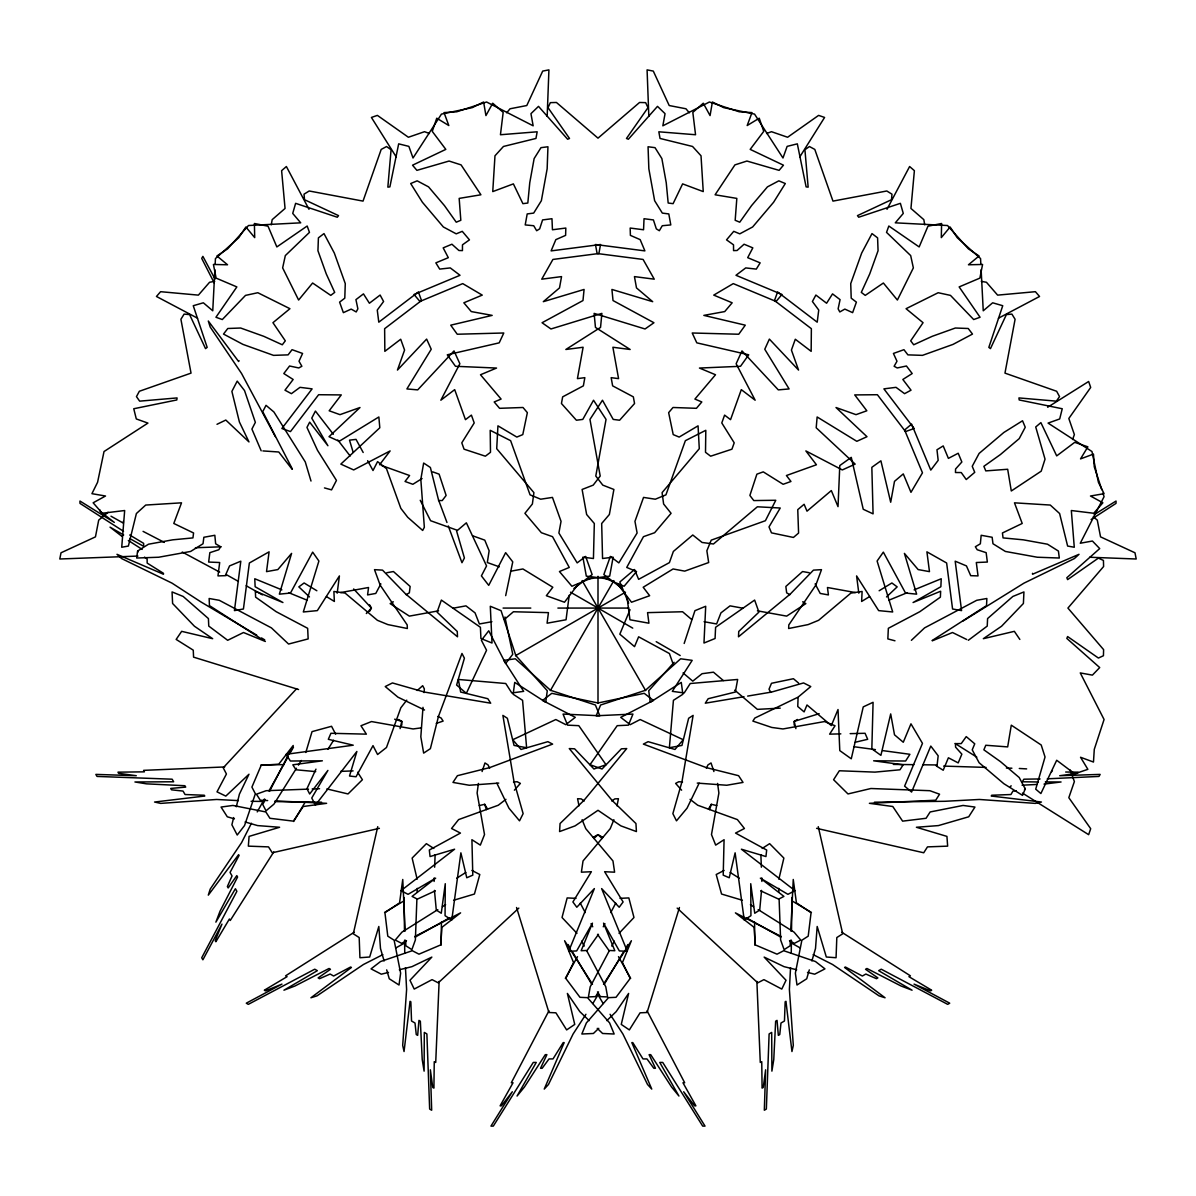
<?xml version="1.0" encoding="UTF-8"?>
<svg xmlns="http://www.w3.org/2000/svg" width="1196" height="1196" viewBox="0 0 1196 1196"><rect width="100%" height="100%" fill="white"/><g stroke="black" fill="none" stroke-linecap="round" stroke-linejoin="round"><path stroke-width="1.5" d="M1032.522 573.318L1032.522 574.244L1079.016 554.316L1074.382 558.562L1023.985 583.14L963.169 620.903M441.145 945.094L441.429 922.071M791.244 953.137L791.408 940.161M791.528 930.892L791.961 897.508M794.189 725.09L794.234 721.382L797.418 719.484M439.126 981.393L435.718 1062.497L434.253 1061.644L433.909 1088.121L432.758 1087.463L430.366 1069.807L431.681 1110.247L429.648 1109.051L426.882 1033.927L424.311 1032.417L424.102 1071.138L422.233 1059.581L420.349 1021.19L418.959 1020.367L417.658 1035.377L416.253 1034.555L415.012 1023.029L411.544 1021.01L410.841 1001.77L410.049 1001.306L404.054 1051.538L402.693 1045.379L406.61 989.451L405.459 967.684M798.091 697.492L797.762 706.507L804.116 711.889L807.001 704.982L831.325 725.598L838.022 709.527L839.786 750.61L851.268 758.802L863.243 706.896L873.08 702.306L871.839 748.831L880.899 755.349L890.691 713.922L894.503 734.807L903.279 742.253L910.963 723.834L922.475 743.359L904.61 786.146L911.591 792.051L930.787 746.065L938.172 755.797L936.976 766.382L943.21 770.224L948.398 757.786L958.205 762.899L961.853 754.153L955.574 747.156L955.469 743.628L961.255 743.598L966.233 736.616L974.74 743.822L972.228 749.847L979.105 762.719L1003.848 783.694L1022.535 795.385L1025.241 788.897L1019.216 777.52L1000.439 761.613L983.874 749.832L985.788 745.258L1007.675 746.902L1011.293 725.165L1041.208 745.003L1045.035 757.008L1035.721 789.166L1040.879 793.546L1056.696 760.267L1074.711 773.812L1087.867 769.327L1080.541 757.262L1093.473 762.046L1094.28 749.354L1104.072 719.499L1080.272 672.929L1092.411 675.127L1099.707 667.562L1066.832 638.44L1067.609 636.556L1098.406 658.054L1103.43 655.722L1103.609 649.637L1067.923 608.076L1103.609 566.515L1103.43 560.446L1098.406 558.098L1067.609 579.611L1066.832 577.728L1099.707 548.59L1092.411 541.026L1080.272 543.238L1104.072 496.669L1102.921 493.156M416.881 899.422L415.371 939.966L411.873 949.639L405.863 945.782L405.594 940.265M417.15 892.052L417.299 888.359M547.17 116.371L548.919 69.876L542.7 71.087L526.793 105.532L510.049 108.776L506.685 112.798M434.103 881.452L434.238 877.894M434.641 867.205L435.12 854.751M790.407 940.265L790.137 945.782L784.128 949.639L780.629 939.966L779.119 899.422M790.825 931.056L793.247 879.464L796.431 902.86L811.067 912.683L808.212 936.154L801.873 940.22L795.37 973.155L796.985 985.026L806.717 978.777L809.303 969.881M214.861 269.743L212.753 310.781L203.35 302.797L193.259 305.713L207.162 347.378L205.533 348.619L189.611 314.593L184.109 314.1L180.91 319.272L191.031 373.122L139.349 391.271L136.464 396.624L139.648 401.153L177.068 397.924L176.799 399.957L133.758 408.748L136.299 418.944L147.915 423.1L104.022 451.535L97.579 482.287L91.928 493.679L105.517 496.011L93.139 502.798L102.288 513.263L124.668 510.528L121.723 547.245L128.376 546.049L136.389 513.533L145.718 505.056L181.523 502.828L173.794 523.459L193.573 532.982L192.945 537.901L172.702 539.83L148.498 544.21L137.585 551.057L136.688 558.024L158.709 557.231L190.627 551.446L203.021 543.746L203.858 537.273L214.832 535.285L215.654 543.806L220.647 546.736L218.793 549.741L209.853 552.657L208.642 562.06L219.69 562.524L217.971 575.904L225.282 575.68L229.557 565.917L240.815 561.178L234.431 610.618L243.431 608.988L249.366 563.002L269.085 551.849L266.529 571.628L277.846 569.58L291.6 553.389L279.356 594.158L290.479 593.052L312.664 552.133L318.898 561.029L303.306 611.978L317.344 610.618L339.41 575.919L337.182 593.186M215.16 264.152L215.444 258.56L238.841 237.6L245.883 227.001L254.703 237.615L254.389 223.503L268.024 226.194L276.844 246.929L307.178 226.029L309.465 232.383L285.321 255.585L282.645 267.904L298.611 300.032L312.619 283.018L330.754 295.382L334.701 292.377L326.254 273.884L317.942 250.741L318.405 237.855L323.996 233.594L334.327 253.074L345.27 283.601L344.792 298.178L339.604 302.139L343.372 312.649L351.176 309.091L356.199 311.947L357.873 308.837L355.93 299.643L363.464 293.887L369.4 303.231L380.119 295.053L383.587 301.497L377.263 310.063L378.788 322.187L418.406 291.959L421.5 300.555L384.634 328.691L384.843 351.34L400.705 339.245L404.577 350.069L397.446 370.072L426.628 339.096L431.233 349.262L406.894 388.939L417.703 389.881L454.017 350.906L459.862 363.748L440.846 400.212L454.689 389.642L465.453 419.661L471.403 415.117L474.214 422.95L461.791 442.819L464.063 449.188L485.367 456.199L490.495 452.297L490.196 430.306L510.632 440.681L530.067 494.845L540.682 499.21L552.462 497.416L561.044 521.351L558.891 532.997L577.175 562.882L585.636 556.424L592.14 574.573L573.886 588.507M790.541 967.684L789.39 989.451L793.307 1045.379L791.946 1051.538L785.951 1001.306L785.159 1001.77L784.456 1021.01L780.988 1023.029L779.747 1034.555L778.342 1035.377L777.041 1020.367L775.651 1021.19L773.767 1059.581L771.898 1071.138L771.689 1032.417L769.118 1033.927L766.352 1109.051L764.319 1110.247L765.634 1069.807L763.242 1087.463L762.091 1088.121L761.747 1061.644L760.282 1062.497L756.874 981.393M422.995 707.344L420.828 736.826L423.653 753.106L430.381 748.666L438.469 716.404L461.97 653.465L464.407 658.189L456.618 685.039L466.365 693.321L486.563 650.25L481.405 640.279L488.73 630.8L505.639 663.496L512.755 654.302L504.936 616.972M424.072 692.589L424.341 688.911L422.681 685.697L417.255 690.496M761.538 890.377L759.714 910.051L754.736 913.251L750.729 883.709L750.939 915.688L744.226 919.993L735.121 852.838L729.231 877.759L723.206 875.143L724.073 839.712L715.671 845.109L711.485 834.569L718.886 793.008L717.585 783.44M569.221 595.234L566.052 619.767L547.08 623.206L548.441 612.636L513.428 611.754L504.428 619.438M478.415 783.44L477.114 793.008L484.515 834.569L480.329 845.109L471.927 839.712L472.794 875.143L466.769 877.759L460.879 852.838L451.774 919.993L445.062 915.688L445.271 883.709L441.264 913.251L436.286 910.051L434.462 890.377M271.268 224.803L272.18 219.645L285.052 208.463L281.613 170.669L286.382 166.528L309.002 209.3M617.001 805.82L618.437 798.719L614.834 798.883L611.769 800.961M505.684 595.638L512.755 561.866L505.639 552.657L488.73 585.352L481.405 575.889L486.563 565.917L466.365 522.831L456.618 531.114L464.407 557.979L461.97 562.703L448.261 525.971M377.742 826.675L353.298 933.792L359.189 937.559L359.936 957.727L369.684 957.009L378.818 926.481L380.492 948.518L384.11 960.971M400.107 728.633L401.766 721.382L398.582 719.484M778.85 879.224L783.873 858.07L769.626 843.673L762.181 848.457M233.669 817.556L231.889 824.762L237.212 835.032L244.537 825.554L255.361 793.785L251.908 787.103L261.176 765.35L278.773 764.154L293.214 745.482L269.519 791.363M236.315 806.747L239.409 794.144L248.977 774.231L225.805 796.102L216.999 791.857L226.433 774.006L223.233 767.802L296.683 688.627M811.89 960.971L815.508 948.518L817.182 926.481L826.316 957.009L836.064 957.727L836.811 937.559L842.702 933.792L818.258 826.675M305.802 752.478L312.036 731.638L331.561 726.286L335.627 734.165M679.448 907.51L647.066 1012.504L640.084 1012.818L629.35 1029.92L621.262 1024.419L628.618 993.428L616.149 1011.667L606.791 1020.637M709.647 809.647L711.291 804.31L716.748 805.551M684.172 643.463L694.936 610.678L705.7 606.267L703.981 643.029L715.073 638.5L715.597 627.287L754.631 600.078L758.922 612.113L738.739 631.473L738.5 636.795L790.317 594.023L813.459 570.133L821.503 569.655L815.807 585.173L788.807 624.91L788.642 628.513L808.167 624.581L818.602 620.305L850.879 593.111L862.107 591.467L861.643 601.439L869.597 596.58M482.093 771.54L484.978 762.958L488.028 764.902L489.627 768.236M1072.588 439.515L1074.382 434.596L1068.82 418.48L1090.692 387.459L1088.644 381.494L1047.666 407.238M613.892 819.738L610.229 828.678L583.035 860.956L581.391 872.183L591.362 871.72L572.899 901.963L576.801 907.241L594.367 888.598L568.683 951.313L576.651 950.94L592.454 923.148L581.151 950.73L587.072 950.461L598.478 934.33M630.038 609.706L619.827 634.179L634.538 646.632L638.634 636.81L669.416 653.539L673.363 664.707M315.968 769.148L306.953 788.732L309.674 793.995L327.913 770.418L311.752 798.001L315.415 805.087L356.871 751.477L349.516 776.025L356.034 776.757L373.003 745.646L377.577 754.512L386.487 747.485L400.839 707.793L406.76 700.153M699.137 783.201L687.057 808.167L676.473 820.845L672.87 813.639L681.989 781.661L693.112 715.402L688.642 718.273L681.959 745.422L669.386 747.724L673.423 700.318L682.871 694.263L681.272 682.393L650.28 702.261L648.725 690.735L674.14 662.3M706.373 768.236L707.972 764.902L711.022 762.958L713.907 771.54M251.444 823.237L241.562 842.672L210.197 889.136L208.298 895.146L238.617 854.647L239.08 855.454L230.051 872.452L232.054 875.935L227.36 886.55L228.167 887.955L236.808 875.622L237.6 877.012L220.034 911.217L215.878 922.146L235.403 888.718L236.883 891.319L201.72 957.772L202.886 959.805L221.963 924.119L215.205 940.609L215.863 941.76L229.408 918.991L230.245 920.486L273.764 851.941M265.288 799.556L262.746 804.474L266.02 810.813L273.899 804.19L296.459 768.266M886.998 209.3L909.618 166.528L914.387 170.669L910.948 208.463L923.82 219.645L924.732 224.803M603.262 926.78L604.922 923.626M610.737 912.593L615.731 903.144M609.183 950.94L590.211 986.805L588.417 996.941L595.548 996.612L598.538 991.962M611.769 946.051L614.355 941.162M380.866 583.887L375.783 593.44L367.591 594.92L368.547 587.505L340.666 592.558M548.934 1010.814L511.32 1082.754L513.039 1082.754L500.092 1105.852L501.408 1105.852L512.322 1091.754L490.958 1126.124L493.305 1126.109L533.267 1062.437L536.257 1062.422L517.061 1096.044L524.461 1086.97L545.286 1054.663L546.901 1054.648L540.532 1068.297L542.147 1068.297L549.009 1058.938L553.015 1058.923L563.226 1042.598L564.168 1042.598L544.24 1089.093L548.486 1084.458L573.063 1034.062L585.935 1014.268M257.215 811.905L264.466 798.958M268.995 790.87L288.027 756.904M290.748 752.045L293.469 747.201M369.594 611.32L371.403 608.076L369.594 604.847M565.334 978.373L577.504 956.665M239.08 360.699L238.617 361.506L208.298 321.006L210.197 327.016L241.562 373.496L275.334 436.6M550.369 690.57L613.877 580.583M936.244 765.859L936.767 764.962L922.744 764.782M1010.291 787.118L1011.098 785.727M1024.479 789.823L1025.301 788.433M1051.568 771.839L1052.42 770.359M293.648 821.503L305.414 801.724M592.827 1003.534L598.508 993.966M604.189 984.398L623.146 952.524M626.001 947.755L627.885 944.556M708.451 809.094L711.291 804.31M298.417 765.141L301.362 760.462M799.84 156.84L824.582 117.447L818.617 115.384L787.611 137.256L771.48 131.695L766.561 133.489M327.913 749.309L333.594 740.264M603.517 984.203L631.398 940.729L622.443 962.586L630.217 978.403L616.015 997.315L608.495 997.658L586.384 1022.924L581.839 1034.017L593.41 1033.479L598.762 1028.336M379.566 464.766L390.135 450.922L353.672 469.938L340.83 464.108L379.805 427.779L378.863 416.97L339.186 441.309L329.005 436.704L359.996 407.522L339.993 414.653L329.169 410.781L341.264 394.919L318.614 394.725L290.479 431.577L281.867 428.497L312.111 388.864L299.987 387.34L291.42 393.663L284.977 390.195L293.155 379.476L283.811 373.541L289.567 366.006L298.761 367.949L301.87 366.275L299.015 361.252L302.573 353.448L292.063 349.681L288.101 354.868L273.525 355.362L242.982 344.403L223.517 334.073L227.778 328.496L240.65 328.018L263.808 336.33L282.301 344.777L285.306 340.83L272.942 322.696L289.94 308.703L257.828 292.721L245.509 295.397L222.306 319.541L215.938 317.254L236.853 286.92L216.117 278.115L213.426 264.466L227.539 264.779L216.924 255.974L227.524 248.918L248.469 225.521L300.704 222.83L292.721 213.426L295.621 203.335L337.302 217.238L338.528 215.624L304.517 199.702L304.023 194.186L309.196 190.986L363.031 201.107L381.195 149.425L386.547 146.54L391.077 149.724L387.848 187.144L389.881 186.875L398.672 143.849L408.868 146.375L413.024 157.992L441.459 114.098L472.196 107.655L483.603 102.004L485.935 115.593L492.722 103.215L503.172 112.379L500.451 134.744L537.168 131.799L535.957 138.452L503.456 146.465L494.98 155.794L492.752 191.599L513.383 183.885L522.906 203.664L527.825 203.021L529.753 182.794L534.134 158.575L540.981 147.661L547.947 146.764L547.155 168.786L541.369 200.704L533.67 213.097L527.197 213.935L525.208 224.923L533.73 225.73L536.66 230.723L539.665 228.87L542.58 219.929L551.969 218.719L552.447 229.767L565.828 228.047L565.603 235.373L555.841 239.634L551.102 250.891L600.542 244.507L598.912 253.507L552.911 259.442L541.758 279.161L561.552 276.605L559.504 287.922L543.313 301.676L584.082 289.447L582.975 300.555L542.057 322.741L550.952 328.975L601.887 313.382L600.542 327.42L565.843 349.486L583.11 347.259L577.429 378.624L584.844 377.667L583.364 385.86L562.658 396.863L561.447 403.515L576.397 420.23L582.796 419.407L593.53 400.226L606.043 419.422L595.787 476.038L602.784 485.128L613.892 489.463L609.362 514.504L601.678 523.504L602.56 558.517L613.129 557.157L609.691 576.128L588.656 578.849M578.43 583.962L564.482 602.231L546.348 595.713L552.806 587.251L522.921 568.967L511.275 571.12M514.385 790.182L520.38 783.395L517.165 781.736L513.488 782.005M366.335 613.533L371.403 608.076L353.672 588.97M619.05 933.328L633.97 917.511L628.842 897.927L619.991 898.346M911.382 640.323L924.568 627.885L976.728 600.302L986.864 598.493L986.536 605.625L932.207 640.488M886.52 596.924L897.164 586.877L891.887 582.975L879.15 590.749M518.825 908.123L438.274 982.843L432.07 979.644L414.22 989.077L409.974 980.272L431.846 957.099L411.932 966.667L399.329 969.762M593.904 838.471L598 834.673L602.859 837.394M108.059 512.262L98.7 520.125L95.456 536.869L61.011 552.791L59.8 558.995L137.914 556.065M505.923 799.332L498.284 805.237L458.591 819.604L451.565 828.499L460.43 833.074L429.319 850.042L430.052 856.56L454.6 849.205L400.989 890.676L408.075 894.324L435.658 878.163L412.082 896.402L417.344 899.123L435.299 890.856M968.326 640.294L987.238 626.091L987.582 618.571L1012.848 596.46L1023.94 591.93L1023.402 603.487L1001.575 626.226L983.336 638.694L1014.343 631.339L1019.844 639.426M1091.126 519.513L1116.032 503.381L1116.047 501.034L1094.176 514.624M456.767 878.163L465.812 872.482M437.811 909.618L401.901 932.177L395.263 940.056L401.602 943.33L406.52 940.789M442.49 906.673L445.615 904.714M422.053 478.55L412.874 484.29L405.04 481.48L409.585 475.53L381.24 465.364M354.136 932.312L285.59 975.831L287.085 976.669L264.316 990.213L265.467 990.871L281.957 984.114L246.271 1003.19L248.305 1004.356L314.757 969.194L317.359 970.674L283.93 990.198L294.874 986.042L329.064 968.476L330.47 969.283L318.121 977.909L319.526 978.717L330.141 974.037L333.624 976.026L350.622 967.011L351.43 967.459L310.93 997.778L316.94 995.879L363.42 964.514L382.84 954.632M384.574 912.428L404.353 900.663M515.506 655.707L625.493 592.199M393.335 601.812L390.135 603.606L409.346 616.119L438.573 610.827M406.132 594.651L409.331 592.872L410.153 586.474L393.439 571.539L386.786 572.735M395.786 947.965L405.489 942.523M415.206 937.081L449.173 918.05M593.141 837.394L598 834.673L602.096 838.471M998.421 318.211L1039.548 296.473L1035.407 291.689L997.614 295.128L986.431 282.271L981.273 281.344M414.713 936.558L460.595 912.862L441.922 927.319L440.726 944.9L418.974 954.169L412.291 950.715L380.522 961.539L371.044 968.865L381.315 974.187L388.521 972.408M724.088 870.449L716.21 874.515L721.562 894.04L742.402 900.274M216.999 424.296L225.805 420.05L248.977 441.922L239.409 422.009L231.889 391.406L237.212 381.12L244.537 390.599L255.361 422.367L251.908 429.065L261.176 450.802M591.482 578.087L571.897 586.249L559.444 571.539L569.266 567.442L552.537 536.675L541.369 532.713L524.924 513.308L532.384 503.994L533.909 492.632L496.714 448.709L497.94 425.836L516.836 437.078L522.787 434.596L527.361 412.65L522.996 407.492L499.569 408.314L494.187 401.961L501.094 399.075L480.493 374.752L496.549 368.054L455.482 366.29L447.274 354.808L499.195 342.848L503.785 332.996L457.246 334.237L450.728 325.177L492.169 315.385L471.269 311.573L463.839 302.797L482.242 295.113L462.732 283.616L419.931 301.467L414.025 294.485L460.026 275.289L450.279 267.919L439.694 269.1L435.852 262.866L448.306 257.678L443.178 247.871L451.924 244.223L458.92 250.502L462.448 250.607L462.478 244.821L469.46 239.858L462.254 231.336L456.229 233.848L443.357 226.971L422.382 202.229L410.691 183.541L417.18 180.835L428.557 186.875L444.464 205.637L456.244 222.202L460.819 220.288L459.174 198.401L480.912 194.784L461.073 164.884L449.068 161.041L416.911 170.355L412.545 165.198L445.809 149.38L432.264 131.381L436.749 118.21L448.814 125.535L444.03 112.603L456.737 111.796L486.578 102.004L533.147 125.804L530.949 113.665L538.514 106.369L567.637 139.244L569.52 138.467L548.022 107.67L550.354 102.647L556.439 102.467L598 138.153L639.561 102.467L645.646 102.647L647.978 107.67L626.48 138.467L628.363 139.244L657.486 106.369L665.051 113.665L662.853 125.804L709.422 102.004L739.263 111.796L751.97 112.603L747.186 125.535L759.251 118.21L763.736 131.381L750.191 149.38L783.455 165.198L779.089 170.355L746.932 161.041L734.927 164.884L715.088 194.784L736.826 198.401L735.181 220.288L739.756 222.202L751.537 205.637L767.443 186.875L778.82 180.835L785.309 183.541L773.618 202.229L752.643 226.971L739.771 233.848L733.746 231.336L726.54 239.858L733.522 244.821L733.552 250.607L737.08 250.502L744.076 244.223L752.822 247.871L747.694 257.678L760.148 262.866L756.306 269.1L745.721 267.919L735.974 275.289L781.975 294.485L776.069 301.467L733.268 283.616L713.758 295.113L732.161 302.797L724.731 311.573L703.831 315.385L745.272 325.177L738.754 334.237L692.215 332.996L696.805 342.848L748.726 354.808L740.518 366.29L699.451 368.054L715.507 374.752L694.906 399.075L701.813 401.961L696.431 408.314L673.004 407.492L668.639 412.65L673.213 434.596L679.164 437.078L698.06 425.836L699.286 448.709L662.091 492.632L663.616 503.994L671.076 513.308L654.631 532.713L643.463 536.675L626.734 567.442L636.556 571.539L624.103 586.249L604.518 578.087M888.688 600.287L907.33 592.648M914.118 589.867L941.237 578.759L940.863 586.728L913.071 602.53L940.654 591.228L940.385 597.148L919.844 611.679L888.344 628.304L887.851 638.918L894.967 640.787M932.342 640.787L952.509 632.52L966.742 639.516M436.256 723.401L443.118 721.098L441.175 718.063L437.841 716.449M819.14 713.683L794.234 721.382L795.893 728.633M453.598 900.274L474.438 894.04L479.79 874.515L471.912 870.449M855.215 742.253L867.683 739.307L865.067 733.283L850.147 733.641M379.401 828.335L272.284 852.778L268.517 846.888L248.349 846.14L249.067 836.393L279.595 827.273L257.559 825.584L245.105 821.966M479.252 805.551L484.709 804.31L487.549 809.094M453.179 608.181L465.962 605.864L475.051 612.875L479.387 623.968L491.9 621.711M214.727 281.344L209.569 282.271L198.386 295.128L160.593 291.689L156.452 296.473L197.579 318.211M743.972 696.7L705.311 703.188L708.182 698.718L735.346 692.036L737.648 679.463L690.242 683.514L684.187 692.962L672.302 691.348L692.185 660.356L680.644 658.802L645.466 690.286L600.601 705.012L596.191 715.776L632.953 714.072L628.423 725.15L617.196 725.673L590.002 764.707L602.037 768.998L621.397 748.816L626.719 748.576L583.947 800.393L560.057 823.536L559.579 831.579L575.082 825.883L598.015 810.305L620.918 825.883L636.422 831.579L635.943 823.536L612.053 800.393L569.281 748.576L574.603 748.816L593.964 768.998L605.998 764.707L578.804 725.673L567.577 725.15L563.047 714.072L599.809 715.776L595.399 705.012L550.534 690.286L515.356 658.802L503.815 660.356L523.699 691.348L511.813 692.962L505.759 683.514L458.352 679.463L460.654 692.036L487.819 698.718L490.689 703.188L424.416 692.065L392.438 682.946L385.232 686.549L397.909 697.148L424.535 710.005M747.65 696.087L771.584 692.065L803.563 682.946L810.768 686.549L798.091 697.148L754.826 718.063L752.882 721.098L771.764 727.452L782.932 728.962L824.493 721.562L835.032 725.748L829.635 734.15L840.833 733.866M421.037 727.886L413.069 728.962L371.508 721.562L360.968 725.748L366.365 734.15L330.933 733.283L328.317 739.307L353.239 745.198L286.083 754.302L290.389 761.015L322.367 760.806L292.826 764.812L296.025 769.79L315.699 771.614M1016.241 790.72L1012.952 791.079L1010.934 794.533L991.693 795.235L991.23 796.028L1041.447 802.038L1035.302 803.383L979.375 799.466L944.915 801.29L874.455 802.202M498.747 783.096L469.251 785.249L452.97 782.423L457.41 775.696L489.672 767.608L552.612 744.106L547.888 741.67L521.037 749.458L512.755 739.726L555.826 719.529L565.798 724.671L575.276 717.346L542.58 700.452L551.79 693.321L598 702.994L644.21 693.321L653.42 700.452L620.724 717.346L630.202 724.671L640.174 719.529L683.245 739.726L674.963 749.458L648.112 741.67L643.388 744.106L706.328 767.608L738.59 775.696L743.03 782.423L726.749 785.249L697.253 783.096M1045.334 781.93L1061.061 781.975L1044.018 784.113M780.24 708.137L757.367 709.363L734.703 690.167M1022.072 785.189L1036.708 784.471M340.651 771.375L353.104 770.897M195.411 547.753L221.096 546.796M308.508 789.121L266.125 790.706L256.437 794.204L260.294 800.214L267.665 800.558M312.186 788.986L319.556 788.717M224.699 766.95L143.58 770.359L144.432 771.839L117.956 772.168L118.628 773.319L136.284 775.711L95.844 774.395L97.026 776.428L172.149 779.194L173.659 781.78L134.939 781.975L146.495 783.843L184.902 785.727L185.709 787.118L170.699 788.433L171.521 789.823L183.048 791.079L185.066 794.533L204.307 795.235L204.77 796.028L154.553 802.038L160.698 803.383L216.626 799.466L238.393 800.617M1040.086 778.94L1023.851 779.194L1022.341 781.78L1038.278 781.975M1047.307 778.82L1098.975 776.428L1100.156 774.395L1059.716 775.711L1077.372 773.319L1078.045 772.168L1065.681 772.018M260.982 764.947L284.005 764.648M503.082 608.076L530.8 608.076M557.889 608.076L628.932 608.076M438.543 500.526L442.221 500.571L446.123 495.458L439.111 474.154L432.743 471.867M893.367 764.408L913.864 764.663M251.085 801.29L264.062 801.47M275.185 801.604L321.545 802.202M943.629 766.098L986.072 767.413M1006.374 768.041L1011.906 768.206M1089.706 557.246L1136.2 558.995L1134.989 552.791L1100.544 536.869L1097.3 520.125L1093.293 516.762M275.035 800.916L326.613 803.323L303.216 806.508L293.394 821.144L269.922 818.288L265.856 811.964L232.921 805.446L221.051 807.061L227.3 816.793L234.416 818.871M576.009 898.346L567.158 897.927L562.03 917.511L576.95 933.328M1019.291 768.475L1026.646 768.893M262.941 450.922L278.773 451.998L292.093 469.236M682.512 782.005L678.835 781.736L675.62 783.395L681.615 790.182M607.344 578.849L586.309 576.128L582.871 557.157L593.44 558.517L594.322 523.504L586.638 514.504L582.108 489.463L593.216 485.128L600.213 476.038L589.957 419.422L602.47 400.226L613.204 419.407L619.603 420.23L634.553 403.515L633.342 396.863L612.636 385.86L611.156 377.667L618.571 378.624L612.89 347.259L630.157 349.486L595.459 327.42L594.113 313.382L645.048 328.975L653.943 322.741L613.025 300.555L611.918 289.447L652.687 301.676L636.496 287.922L634.448 276.605L654.242 279.161L643.089 259.442L597.088 253.507L595.459 244.507L644.898 250.891L640.159 239.634L630.397 235.373L630.172 228.047L643.553 229.767L644.031 218.719L653.42 219.929L656.335 228.87L659.34 230.723L662.27 225.73L670.792 224.923L668.803 213.935L662.33 213.097L654.631 200.704L648.845 168.786L648.053 146.764L655.019 147.661L661.866 158.575L666.247 182.794L668.175 203.021L673.094 203.664L682.617 183.885L703.248 191.599L701.02 155.794L692.544 146.465L660.043 138.452L658.832 131.799L695.549 134.744L692.828 112.379L703.278 103.215L710.065 115.593L712.397 102.004L723.804 107.655L754.541 114.098L782.976 157.992L787.132 146.375L797.328 143.849L806.119 186.875L808.152 187.144L804.923 149.724L809.453 146.54L814.805 149.425L832.969 201.107L886.804 190.986L891.977 194.186L891.483 199.702L857.472 215.624L858.698 217.238L900.379 203.335L903.279 213.426L895.296 222.83L947.531 225.521L968.476 248.918L979.076 255.974L968.461 264.779L982.574 264.466L979.883 278.115L959.147 286.92L980.062 317.254L973.693 319.541L950.491 295.397L938.172 292.721L906.06 308.703L923.058 322.696L910.694 340.83L913.699 344.777L932.192 336.33L955.35 328.018L968.222 328.496L972.483 334.073L953.018 344.403L922.475 355.362L907.899 354.868L903.937 349.681L893.427 353.448L896.985 361.252L894.13 366.275L897.239 367.949L906.433 366.006L912.189 373.541L902.845 379.476L911.023 390.195L904.58 393.663L896.013 387.34L883.889 388.864L914.133 428.497L905.522 431.577L877.386 394.725L854.736 394.919L866.831 410.781L856.007 414.653L836.004 407.522L866.995 436.704L856.814 441.309L817.137 416.97L816.195 427.779L855.17 464.108L842.328 469.938L805.865 450.922L816.434 464.766L786.415 475.53L790.96 481.48L783.126 484.29L763.257 471.867L756.889 474.154L749.877 495.458L753.779 500.571L775.77 500.272L765.41 520.709L711.231 540.144L706.866 550.758L708.675 562.539L684.725 571.12L673.079 568.967L643.194 587.251L649.652 595.713L631.518 602.231L617.57 583.962M853.645 746.678L875.427 749.623M882.693 750.61L909.917 754.302L905.611 761.015L873.633 760.806L903.174 764.812L899.975 769.79L874.934 772.123L839.338 770.762L833.597 779.717L847.979 793.95L870.912 788.508L929.875 790.706L939.563 794.204L935.706 800.214L869.387 803.323L892.784 806.508L902.606 821.144L926.078 818.288L930.144 811.964L963.079 805.446L974.949 807.061L968.7 816.793L938.441 825.584L916.405 827.273L946.933 836.393L947.651 846.14L927.483 846.888L923.716 852.778L816.599 828.335M809.214 572.735L802.561 571.539L785.847 586.474L786.669 592.872L789.868 594.651M855.334 592.558L827.453 587.505L828.409 594.92L820.217 593.44L815.134 583.887M742.821 608.181L730.038 605.864L720.949 612.875L716.613 623.968L704.1 621.711M757.427 610.827L786.654 616.119L805.865 603.606L802.666 601.812M326.852 788.926L348.021 793.95L362.403 779.717L357.619 772.257M796.671 969.762L784.068 966.667L764.154 957.099L786.026 980.272L781.78 989.077L763.93 979.644L757.726 982.843L677.175 908.123M807.479 972.408L814.685 974.187L824.956 968.865L815.478 961.539L783.709 950.715L777.026 954.169L755.274 944.9L754.078 927.319L735.405 912.862L781.287 936.558M324.46 487.923L331.561 489.867L336.45 480.418L317.478 450.279L306.953 427.421L309.674 422.158L327.913 445.734L311.752 418.151L315.415 411.065L333.34 434.253M298.566 689.524L193.573 657.142L193.259 650.161L176.156 639.426L181.657 631.339L212.664 638.694L194.425 626.226L172.598 603.487L172.06 591.93L183.152 596.46L208.418 618.571L208.762 626.091L227.674 640.294L243.491 632.52L265.348 641.475L209.464 605.625L209.136 598.493L219.272 600.302L271.432 627.885L288.58 644.046L308.149 638.918L307.656 628.304L276.156 611.679L255.615 597.148L255.346 591.228L282.929 602.53L255.137 586.728L254.763 578.759L281.882 589.867M394.65 719.185L401.766 721.382L401.811 725.09M456.812 530.112L430.59 520.709L420.23 500.272M472.54 535.748L484.769 540.144L489.134 550.758L487.325 562.539L499.3 566.829M429.439 133.489L424.52 131.695L408.389 137.256L377.383 115.384L371.418 117.447L396.16 156.84M288.67 592.648L307.312 600.287M760.701 890.856L778.656 899.123L783.918 896.402L760.342 878.163L787.925 894.324L795.011 890.676L741.4 849.205L765.948 856.56L766.681 850.042L735.57 833.074L744.435 828.499L737.409 819.604L697.716 805.237L690.077 799.332M143.072 531.368L164.36 542.416M813.16 954.632L832.58 964.514L879.06 995.879L885.07 997.778L844.57 967.459L845.378 967.011L862.376 976.026L865.859 974.037L876.474 978.717L877.879 977.909L865.53 969.283L866.936 968.476L901.126 986.042L912.07 990.198L878.641 970.674L881.243 969.194L947.695 1004.356L949.729 1003.19L914.043 984.114L930.533 990.871L931.684 990.213L908.915 976.669L910.41 975.831L841.864 932.312M789.48 940.789L794.398 943.33L800.737 940.056L794.099 932.177L758.189 909.618M182.255 552.029L219.675 572.107M238.423 581.42L226.179 574.558L226.179 575.605M246.167 585.756L262.417 594.861M111.004 516.209L123.323 523.115L123.323 521.411M129.751 538.544L143.655 546.333L143.64 543.343L129.706 535.001M746.827 918.05L780.794 937.081M790.511 942.523L800.214 947.965M570.507 592.199L632.744 628.139M656.2 641.684L680.195 655.543M791.647 900.663L811.426 912.428M256.736 635.121L200.958 601.947L172.015 583.14L121.618 558.562L116.984 554.316L163.478 574.244L163.478 573.318L147.168 563.092L147.138 559.085L144.477 557.127M261.52 637.961L264.705 639.86M123.517 531.293L79.968 503.381L79.953 501.034L114.323 522.398L100.225 511.484L100.225 510.169M316.85 590.749L304.113 582.975L298.836 586.877L309.48 596.924M326.403 596.58L334.357 601.439L333.893 591.467L345.121 593.111L377.398 620.305L387.833 624.581L407.358 628.513L407.193 624.91L380.193 585.173L374.498 569.655L382.541 570.133L405.683 594.023L457.5 636.795L457.261 631.473L437.078 612.113L441.369 600.078L480.403 627.287L480.927 638.5L492.019 643.029L490.3 606.267L501.064 610.678L515.805 655.543L547.275 690.735L545.72 702.261L514.729 682.393L513.129 694.263L522.577 700.318L526.614 747.724L514.041 745.422L507.358 718.273L502.888 715.402L514.011 781.661L523.13 813.639L519.527 820.845L508.943 808.167L496.863 783.201M955.051 743.464L976.803 757.128M1022.46 793.083L1088.644 834.673L1090.692 828.693L1068.82 797.687L1074.382 781.556L1070.211 770.075M730.188 872.482L739.233 878.163M750.385 904.714L753.51 906.673M433.819 848.457L426.374 843.673L412.127 858.07L417.15 879.224M122.186 536.526L110.032 527.152L123.681 534.971M128.331 540.487L142.189 549.413M584.231 800.961L581.166 798.883L577.563 798.719L578.999 805.82M622.114 588.507L603.86 574.573L610.364 556.424L618.825 562.882L637.109 532.997L634.956 521.351L643.538 497.416L655.318 499.21L665.933 494.845L685.368 440.681L705.804 430.306L705.505 452.297L710.633 456.199L731.937 449.188L734.209 442.819L721.786 422.95L724.597 415.117L730.547 419.661L741.311 389.642L755.154 400.212L736.138 363.748L741.983 350.906L778.297 389.881L789.106 388.939L764.767 349.262L769.372 339.096L798.554 370.072L791.423 350.069L795.295 339.245L811.157 351.34L811.366 328.691L774.5 300.555L777.594 291.959L817.212 322.187L818.737 310.063L812.413 301.497L815.881 295.053L826.6 303.231L832.536 293.887L840.07 299.643L838.127 308.837L839.801 311.947L844.825 309.091L852.628 312.649L856.396 302.139L851.208 298.178L850.73 283.601L861.673 253.074L872.004 233.594L877.595 237.855L878.058 250.741L869.746 273.884L861.299 292.377L865.246 295.382L883.381 283.018L897.389 300.032L913.355 267.904L910.679 255.585L886.535 232.383L888.822 226.029L919.156 246.929L927.976 226.194L941.611 223.503L941.297 237.615L950.117 227.001L957.159 237.6L980.556 258.56L980.84 264.152M798.584 683.08L793.426 678.715L771.48 683.29L768.998 689.24L770.867 692.394M723.371 680.569L713.459 672.182L702.082 673.707L692.768 681.152L683.066 672.929M691.572 619.438L682.572 611.754L647.559 612.636L648.92 623.206L629.948 619.767L627.003 596.983M589.209 1020.637L579.851 1011.667L567.382 993.428L574.738 1024.419L566.65 1029.92L555.916 1012.818L548.934 1012.504L516.552 907.51M597.238 1028.336L602.59 1033.479L614.161 1034.017L609.616 1022.924L587.505 997.658L579.985 997.315L565.783 978.403L573.557 962.586L564.602 940.729L592.483 984.203M689.315 112.798L685.951 108.776L669.207 105.532L653.3 71.087L647.081 69.876L648.83 116.371M337.825 440.038L350.144 455.975M597.522 934.33L608.928 950.461L614.849 950.73L603.546 923.148L619.349 950.94L627.317 951.313L601.633 888.598L619.199 907.241L623.101 901.963L604.638 871.72L614.609 872.183L612.965 860.956L585.771 828.678L582.108 819.738M610.065 1014.268L622.937 1034.062L647.514 1084.458L651.76 1089.093L631.832 1042.598L632.774 1042.598L642.985 1058.923L646.991 1058.938L653.853 1068.297L655.468 1068.297L649.099 1054.648L650.714 1054.663L671.539 1086.97L678.939 1096.044L659.744 1062.422L662.734 1062.437L702.695 1126.109L705.042 1126.124L683.678 1091.754L694.592 1105.852L695.908 1105.852L682.961 1082.754L684.68 1082.754L647.066 1010.814M597.462 991.962L600.452 996.612L607.583 996.941L605.789 986.805L586.817 950.94M568.115 944.556L569.999 947.755M572.854 952.524L591.811 984.398M597.492 993.966L603.173 1003.534M582.123 580.583L645.631 690.57M618.496 956.665L630.666 978.373M363.18 452.492L356.034 439.395L349.516 440.143L353.194 452.402M367.65 460.684L373.003 470.506L377.577 461.641L386.487 468.683L400.839 508.36L407.731 517.285L422.681 530.456L424.341 527.257L420.828 479.327L423.653 463.046L430.381 467.487L438.469 499.749L446.96 522.473M215.026 279.057L202.886 256.348L201.72 258.396L214.368 283.168M580.269 903.144L585.263 912.593M591.078 923.626L592.738 926.78M581.645 941.162L584.231 946.051M292.362 469.041L262.746 411.678L266.02 405.339L273.899 411.977L305.279 461.94L311.005 481.046M628.677 603.188L619.827 581.989L634.538 569.52L638.634 579.342L669.416 562.613L673.363 551.446L692.768 535.001L702.082 542.461L713.459 543.986L757.367 506.79L780.24 508.016L768.998 526.913L771.48 532.863L793.426 537.452L798.584 533.072L797.762 509.646L804.116 504.278L807.001 511.17L831.325 490.569L838.022 506.641L839.786 465.558L851.268 457.35L863.243 509.272L873.08 513.861L871.839 467.322L880.899 460.819L890.691 502.245L894.503 481.345L903.279 473.915L910.963 492.318L922.475 472.809L904.61 430.007L911.591 424.102L930.787 470.103L938.172 460.355L936.976 449.771L943.21 445.929L948.398 458.382L958.205 453.254L961.853 462L955.574 468.996L955.469 472.525L961.255 472.555L966.233 479.536L974.74 472.33L972.228 466.305L979.105 453.434L1003.848 432.474L1022.535 420.768L1025.241 427.256L1019.216 438.633L1000.439 454.54L983.874 466.32L985.788 470.895L1007.675 469.266L1011.293 490.988L1041.208 471.164L1045.035 459.144L1035.721 426.987L1040.879 422.622L1056.696 455.885L1074.711 442.341L1087.867 446.826L1080.541 458.89L1093.473 454.106L1094.28 466.814L1101.77 489.642M484.709 804.31L486.353 809.647M386.697 969.881L389.283 978.777L399.015 985.026L400.63 973.155L394.127 940.22L387.788 936.154L384.933 912.683L399.569 902.86L402.753 879.464L405.175 931.056M858.818 593.186L856.59 575.919L878.656 610.618L892.694 611.978L877.102 561.029L883.336 552.133L905.522 593.052L916.644 594.158L904.4 553.389L918.154 569.58L929.471 571.628L926.915 551.849L946.634 563.002L952.569 608.988L961.569 610.618L955.185 561.178L966.443 565.917L970.718 575.68L978.029 575.904L976.31 562.524L987.358 562.06L986.147 552.657L977.207 549.741L975.353 546.736L980.346 543.806L981.168 535.285L992.142 537.273L992.979 543.746L1005.373 551.446L1037.291 557.231L1059.312 558.024L1058.415 551.057L1047.502 544.21L1023.298 539.83L1003.055 537.901L1002.427 532.982L1022.206 523.459L1014.477 502.828L1050.282 505.056L1059.611 513.533L1067.624 546.049L1074.277 547.245L1071.332 510.528L1093.712 513.263L1102.862 502.798L1090.483 496.011L1104.072 493.679L1098.421 482.287L1091.978 451.535L1048.085 423.1L1059.701 418.944L1062.242 408.748L1019.201 399.957L1018.932 397.924L1056.352 401.153L1059.536 396.624L1056.651 391.271L1004.969 373.122L1015.09 319.272L1011.891 314.1L1006.389 314.593L990.467 348.619L988.838 347.378L1002.741 305.713L992.65 302.797L983.247 310.781L981.139 269.743M778.701 888.359L778.85 892.052M760.88 854.751L761.359 867.205M761.762 877.894L761.897 881.452M754.571 922.071L754.855 945.094M404.039 897.508L404.472 930.892M404.592 940.161L404.756 953.137M137.779 550.623L137.779 552.238M598 576.322L598 703.338"/></g></svg>
